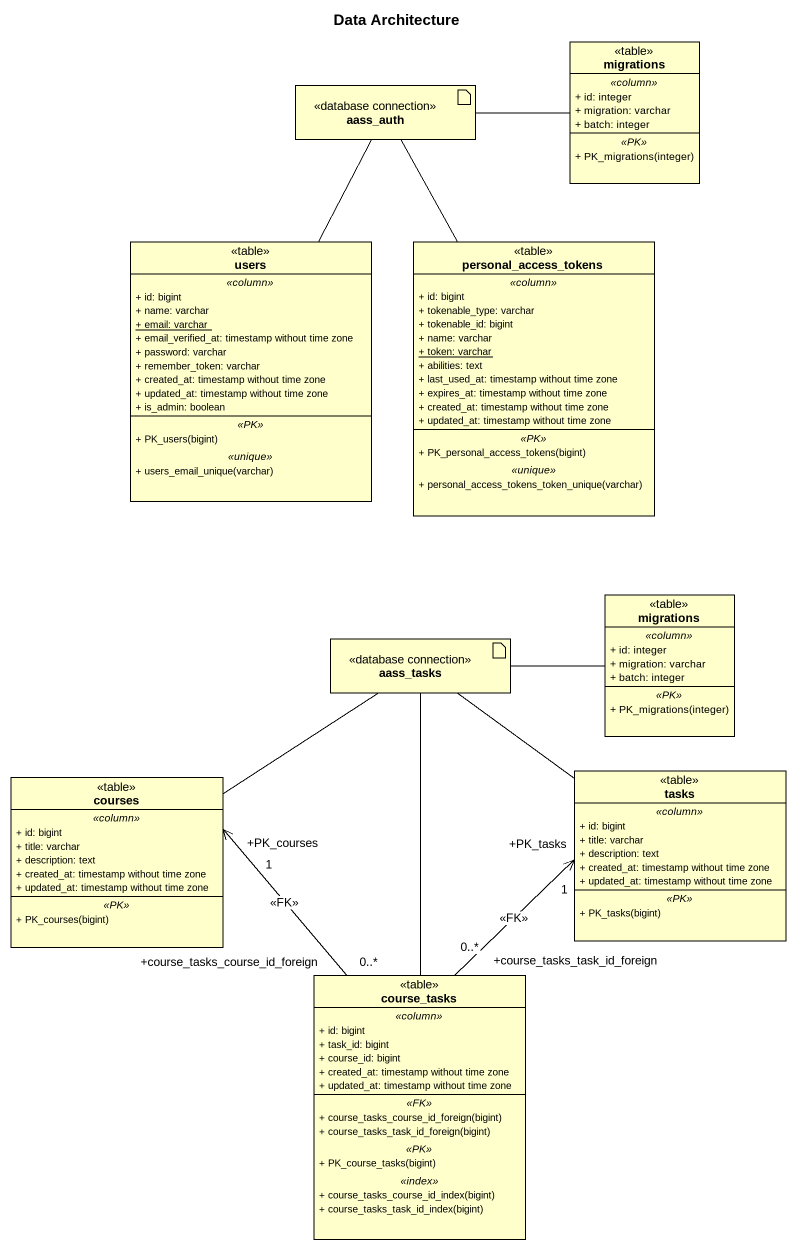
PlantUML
@startuml
title Data Architecture
allowmixing
hide circle
hide empty members
skinparam classAttributeIconSize 0
class migrations <<table>> {
  .. <<column>> ..
  + id: integer
  + migration: varchar
  + batch: integer
  .. <<PK>> ..
  + PK_migrations(integer)
}
artifact aass_auth <<database connection>>
class users <<table>> {
  .. <<column>> ..
  + id: bigint
  + name: varchar
  {static} + email: varchar
  + email_verified_at: timestamp without time zone
  + password: varchar
  + remember_token: varchar
  + created_at: timestamp without time zone
  + updated_at: timestamp without time zone
  + is_admin: boolean
  .. <<PK>> ..
  + PK_users(bigint)
  .. <<unique>> ..
  + users_email_unique(varchar)
}
class personal_access_tokens <<table>> {
  .. <<column>> ..
  + id: bigint
  + tokenable_type: varchar
  + tokenable_id: bigint
  + name: varchar
  {static} + token: varchar
  + abilities: text
  + last_used_at: timestamp without time zone
  + expires_at: timestamp without time zone
  + created_at: timestamp without time zone
  + updated_at: timestamp without time zone
  .. <<PK>> ..
  + PK_personal_access_tokens(bigint)
  .. <<unique>> ..
  + personal_access_tokens_token_unique(varchar)
}
artifact aass_tasks <<database connection>>
class "migrations" as migrations_2 <<table>> {
  .. <<column>> ..
  + id: integer
  + migration: varchar
  + batch: integer
  .. <<PK>> ..
  + PK_migrations(integer)
}
class courses <<table>> {
  .. <<column>> ..
  + id: bigint
  + title: varchar
  + description: text
  + created_at: timestamp without time zone
  + updated_at: timestamp without time zone
  .. <<PK>> ..
  + PK_courses(bigint)
}
class tasks <<table>> {
  .. <<column>> ..
  + id: bigint
  + title: varchar
  + description: text
  + created_at: timestamp without time zone
  + updated_at: timestamp without time zone
  .. <<PK>> ..
  + PK_tasks(bigint)
}
class course_tasks <<table>> {
  .. <<column>> ..
  + id: bigint
  + task_id: bigint
  + course_id: bigint
  + created_at: timestamp without time zone
  + updated_at: timestamp without time zone
  .. <<FK>> ..
  + course_tasks_course_id_foreign(bigint)
  + course_tasks_task_id_foreign(bigint)
  .. <<PK>> ..
  + PK_course_tasks(bigint)
  .. <<index>> ..
  + course_tasks_course_id_index(bigint)
  + course_tasks_task_id_index(bigint)
}
aass_auth -right- migrations
aass_auth -- users
aass_auth -- personal_access_tokens
aass_tasks -right- migrations_2
aass_tasks -- courses
aass_tasks -- tasks
aass_tasks -- course_tasks
course_tasks "+course_tasks_course_id_foreign\n0..*" -up-> "+PK_courses\n1" courses : <<FK>>
course_tasks "+course_tasks_task_id_foreign\n0..*" -up-> "+PK_tasks\n1" tasks : <<FK>>
@enduml
